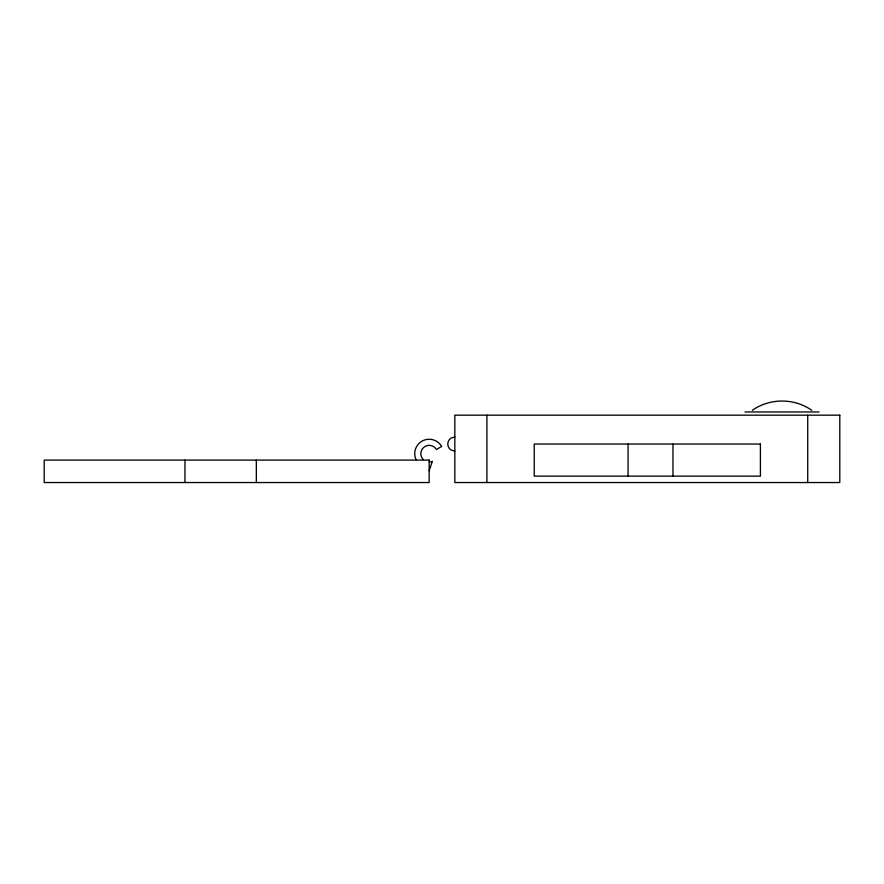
<?xml version="1.0" encoding="UTF-8"?>
<svg xmlns="http://www.w3.org/2000/svg" width="884" height="884" viewBox="0 0 884 884"><rect width="100%" height="100%" fill="white"/><g stroke="black" fill="none" stroke-linecap="round" stroke-linejoin="round"><path stroke-width="1.33" d="M429.171 470.73L432.342 461.304L431.326 461.724A8.343 8.343 0 0 1 429.171 462.012M752.339 410.32C769.732 397.966 794.385 397.966 811.766 410.32M454.829 436.994L451.304 437.934A7.061 7.061 0 0 0 451.304 450.166L454.829 451.105M745.002 411.966L819.114 411.966M807.722 415.171L807.722 482.542M672.978 444.044L672.978 476.133M628.071 444.044L628.071 476.133M486.918 415.171L486.918 482.542M256.338 460.089L256.338 482.542M184.955 460.089L184.955 482.542M423.27 459.569A8.343 8.343 0 0 1 424.088 447.05A8.343 8.343 0 0 1 436.387 449.503L441.668 446.453A14.431 14.431 0 0 0 422.497 440.873A14.431 14.431 0 0 0 416.088 459.779M839.8 415.171L454.829 415.171L454.829 482.542L839.8 482.542L839.8 415.171M760.406 444.044L534.234 444.044L534.234 476.133L760.406 476.133L760.406 444.044M429.171 460.089L44.2 460.089L44.2 482.542L429.171 482.542L429.171 460.089"/></g></svg>
